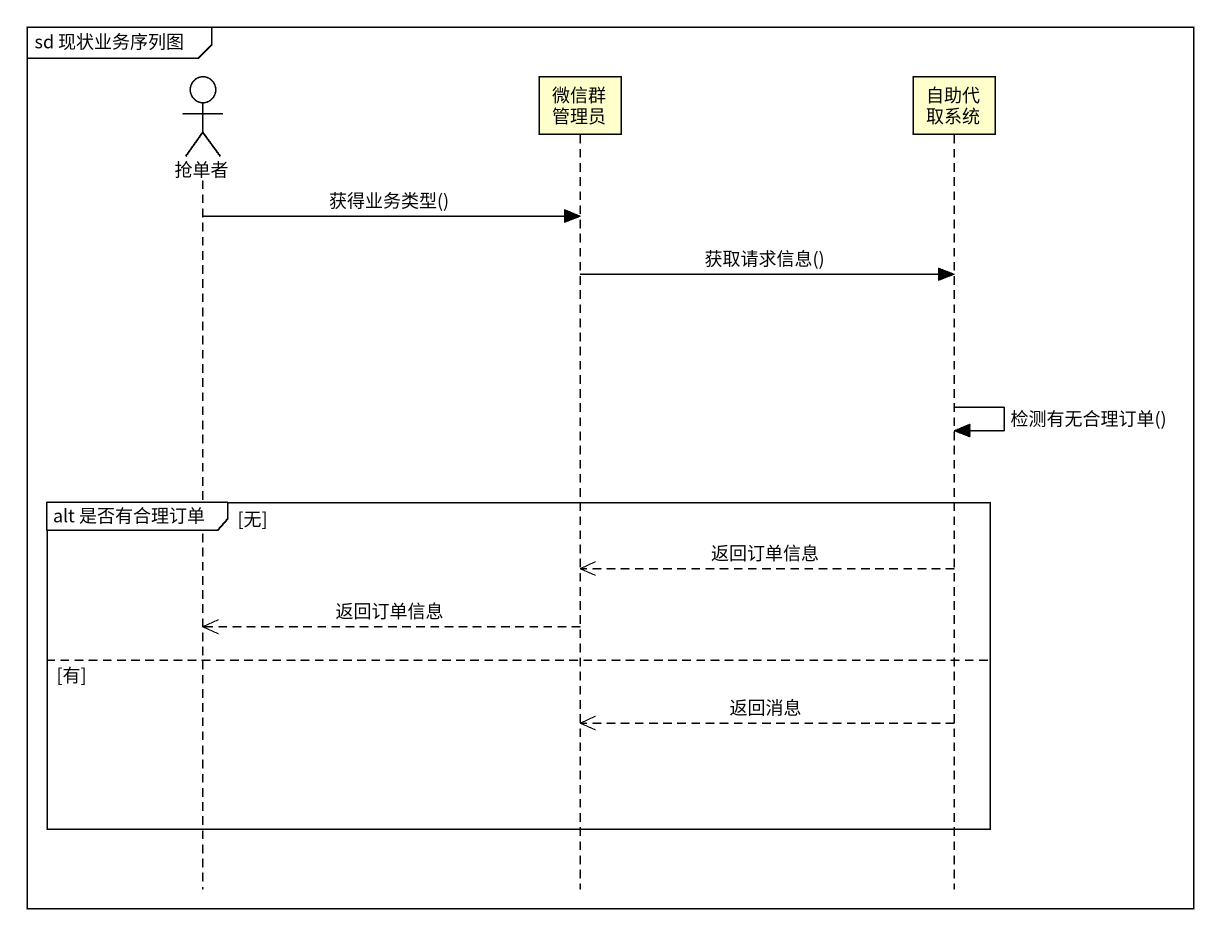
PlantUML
@startuml
mainframe sd 现状业务序列图
hide footbox
actor 抢单者
participant 微信群管理员
participant 自助代取系统

抢单者 -> 微信群管理员 : 获得业务类型()
微信群管理员 -> 自助代取系统 : 获取请求信息()
自助代取系统 -> 自助代取系统 : 检测有无合理订单()
group alt 是否有合理订单 [无]
  自助代取系统 -->> 微信群管理员 : 返回订单信息
  微信群管理员 -->> 抢单者 : 返回订单信息
else 有
  自助代取系统 -->> 微信群管理员 : 返回消息
end
@enduml
